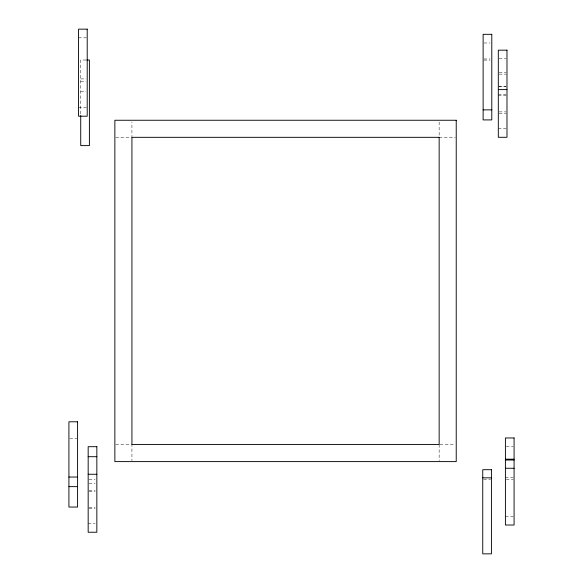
<?xml version="1.0" encoding="UTF-8"?>
<svg xmlns="http://www.w3.org/2000/svg" width="583" height="583" viewBox="0 0 583 583"><rect width="100%" height="100%" fill="white"/><g stroke="black" fill="none" stroke-linecap="round" stroke-linejoin="round"><path stroke-width="0.44" stroke-dasharray="2.92 2.19" d="M78.537 37.815L86.342 37.815M483.992 42.982L490.063 42.982M499.179 58.781L506.117 58.781M483.992 58.97L490.063 58.97M85.934 60.013L80.731 60.013L80.731 115.558M483.992 60.078L490.063 60.078M499.179 72.27L506.117 72.27M499.179 74.136L506.117 74.136M80.731 78.909L85.934 78.909M80.731 81.409L85.934 81.409M499.179 86.233L506.117 86.233M498.312 86.35L506.117 86.35M80.731 91.531L85.934 91.531M498.312 94.257L506.117 94.257M498.312 95.415L506.117 95.415M78.537 107.6L86.342 107.6M499.179 111.878L506.117 111.878M499.179 113.27L506.117 113.27M498.312 128.624L506.117 128.624M115.762 137.326L131.933 137.326L131.933 122.051M439.152 137.326L455.323 137.326M69.785 438.605L76.723 438.605M115.762 444.545L131.933 444.545L131.933 460.716M440.056 444.545L455.323 444.545M506.277 446.571L513.215 446.571M505.41 477.506L513.215 477.506M89.039 479.612L95.109 479.612M506.277 479.605L513.215 479.605M483.613 479.765L490.551 479.765M89.039 483.504L95.109 483.504M89.039 490.485L95.109 490.485M89.039 491.76L95.109 491.76M89.039 507.523L95.109 507.523M89.039 508.456L95.109 508.456M505.41 516.414L513.215 516.414M88.171 523.629L95.109 523.629M439.152 122.051L439.152 136.422M439.152 444.545L439.152 460.716"/><path stroke-width="0.87" d="M86.801 60.013L89.396 60.013L89.396 145.612L80.731 145.612L80.731 115.558M498.312 89.6L506.984 89.6M483.125 109.859L491.79 109.859M88.171 456.7L96.844 456.7M505.41 459.193L514.082 459.193M505.41 460.009L514.082 460.009M505.41 468.266L514.082 468.266M88.171 474.263L96.844 474.263M68.918 477.04L77.59 477.04M482.746 477.841L491.418 477.841M68.918 486.637L77.59 486.637M87.21 29.15L78.537 29.15L78.537 116.206L87.21 116.206L87.21 29.15M491.79 34.317L483.125 34.317L483.125 119.916L491.79 119.916L491.79 34.317M506.984 50.174L498.312 50.174L498.312 137.289L506.984 137.289L506.984 50.174M456.227 120.251L114.866 120.251L114.866 461.612L456.227 461.612L456.227 120.251M439.152 137.326L131.933 137.326L131.933 444.545L439.152 444.545L439.152 137.326M77.59 421.793L68.918 421.793L68.918 507.05L77.59 507.05L77.59 421.793M514.082 437.964L505.41 437.964L505.41 525.021L514.082 525.021L514.082 437.964M96.844 446.695L88.171 446.695L88.171 532.235L96.844 532.235L96.844 446.695M491.418 469.701L482.746 469.701L482.746 553.85L491.418 553.85L491.418 469.701"/></g></svg>
